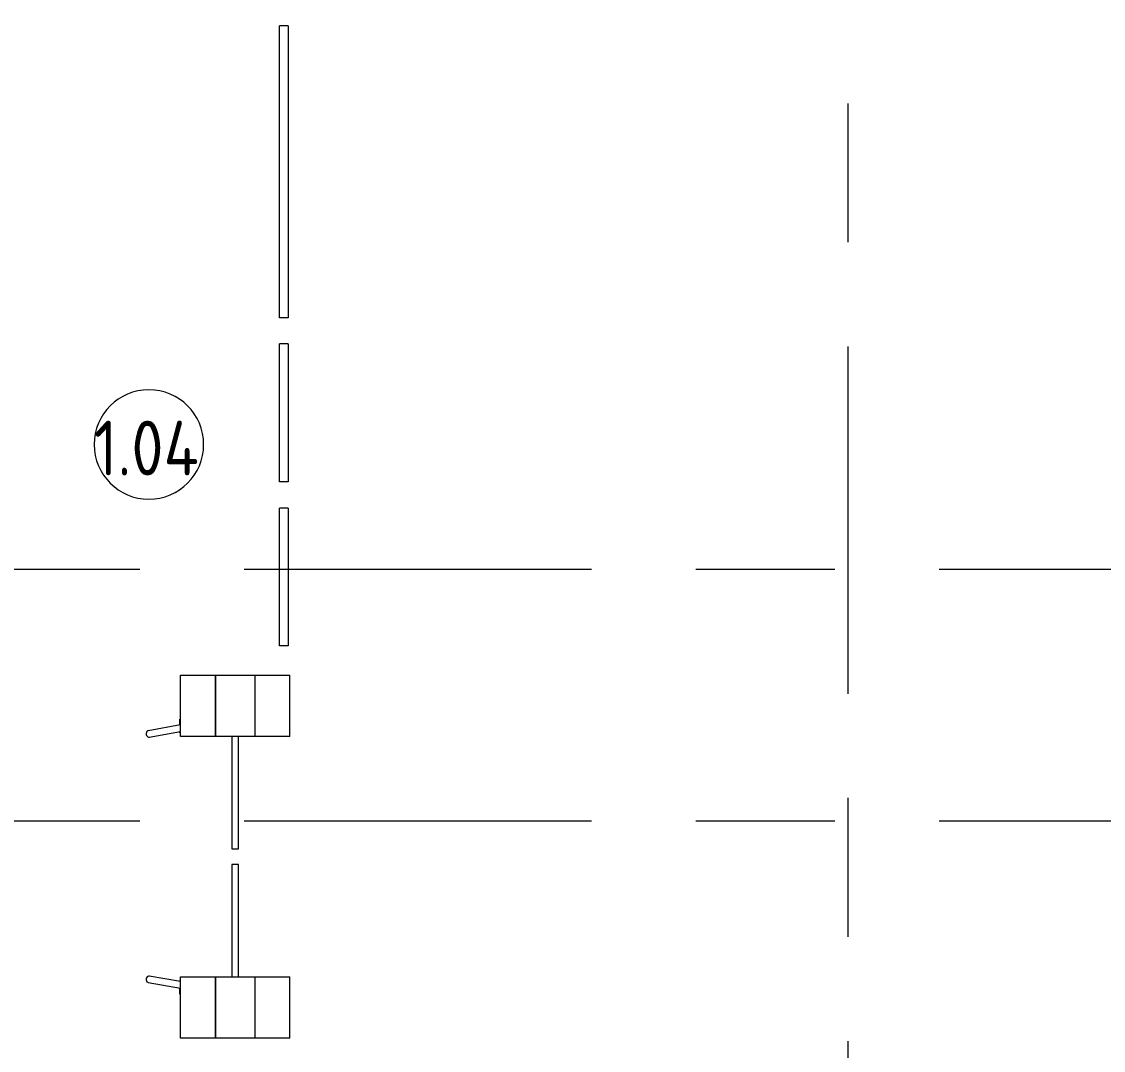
# Model space of a CAD drawing. Header units: millimetres. Extents: x -4185 to 186529, y -8553 to 29097.
# Drawn here: x 8735 to 13676, y 15950 to 20652 of the extents above; entities that cross this region are included whole.
import ezdxf

# ---------------------------------------------------------------- set-up
doc = ezdxf.new("R2010")
doc.units = ezdxf.units.MM
doc.linetypes.add('Осевая', pattern=[3175, 635, -476.25, 1587.5, -476.25])
for name, color, linetype, lineweight in [('A-AREA-IDEN', 7, 'Continuous', 9), ('I-WALL', 7, 'Continuous', 9), ('M-EQPM', 7, 'Continuous', 9), ('Оси-2', 7, 'Осевая', 9)]:
    doc.layers.add(name, color=color, linetype=linetype, lineweight=lineweight)
doc.styles.add('GOST Common_1', font='GOST_Common.ttf', dxfattribs={"width": 0.9, "height": 250})

# ---------------------------------------------------------------- blocks, each defined once
blk = doc.blocks.new('Gotschlich_Турникет-трипод_Тумбовый_Modul_Cross _R18 - Modul Cross 2-Arm-31992132-План размещения напольных электротехнических лючков и розеток 1 этажа в осях 1-12')
at = {"layer": 'M-EQPM'}
for p, q in [((-140, 90), (-140, 250)), ((140, 250), (-140, 250)), ((140, 250), (140, 90)), ((-140, -90), (-140, 90)), ((-140, 90), (140, 90)), ((-140, 90), (140, 90)), ((140, 90), (140, -90)), ((653.7, 15), (140, 15)), ((140, -15), (653.7, -15)), ((140, -90), (-140, -90)), ((-140, -250), (-140, -90)), ((-140, -90), (140, -90)), ((140, -90), (140, -250)), ((140, -250), (-140, -250)), ((60.8, -250), (60.8, -252)), ((63.6, -252), (60.8, -252)), ((65.8, -252), (63.6, -252)), ((65.8, -252), (63.6, -252)), ((63.9, -250), (63.9, -252)), ((65.6, -252), (63.9, -252)), ((64.9, -250), (64.9, -252)), ((64.9, -252), (65.6, -252)), ((65.7, -252), (65.6, -252)), ((65.8, -250), (65.8, -252)), ((78.2, -252), (65.8, -252)), ((78.2, -252), (78.2, -250)), ((80.3, -252), (78.2, -252)), ((79.3, -252), (78.2, -252)), ((79.3, -250), (79.3, -252)), ((80.3, -250), (80.3, -252)), ((83.1, -252), (80.3, -252)), ((83.1, -250), (83.1, -252)), ((86.2, -252), (83.1, -252)), ((86.2, -252), (86.2, -250)), ((88.1, -252), (86.2, -252)), ((87.7, -250), (114, -397.6)), ((143.6, -392.3), (118.2, -250)), ((120.1, -252), (118.3, -252)), ((119.8, -250), (119.8, -252)), ((120.1, -250), (120.1, -252)), ((123.8, -252), (120.1, -252)), ((123.8, -250), (123.8, -252))]:
    blk.add_line(p, q, dxfattribs=at)
for centre, major_axis, ratio, start_param, end_param in [((653.7, 0), (0, 15), 0.001848, 4.712389, 6.283185), ((653.7, 0), (0, 15), 0.001848, 3.141593, 4.712389), ((128.8, -395), (14.8, 2.6), 0.738826, 3.743553, 6.361547), ((128.8, -395), (14.8, 2.6), 0.738826, 3.141593, 3.743553)]:
    blk.add_ellipse(centre, major_axis=major_axis, ratio=ratio, start_param=start_param, end_param=end_param, dxfattribs=at)
blk = doc.blocks.new('Gotschlich_Турникет-трипод_Тумбовый_Modul_Cross _R18 - Modul Cross 2-Arm-31997083-План размещения напольных электротехнических лючков и розеток 1 этажа в осях 1-12')
at = {"layer": 'M-EQPM'}
for p, q in [((114, 397.6), (87.7, 250)), ((118.2, 250), (143.6, 392.3)), ((-140, 90), (-140, 250)), ((-140, 250), (140, 250)), ((60.8, 252), (63.6, 252)), ((60.8, 252), (60.8, 250)), ((63.6, 252), (65.8, 252)), ((63.6, 252), (65.8, 252)), ((63.9, 252), (65.6, 252)), ((63.9, 252), (63.9, 250)), ((65.6, 252), (64.9, 252)), ((64.9, 252), (64.9, 250)), ((65.6, 252), (65.7, 252)), ((65.8, 252), (78.2, 252)), ((65.8, 252), (65.8, 250)), ((78.2, 252), (80.3, 252)), ((78.2, 252), (79.3, 252)), ((78.2, 250), (78.2, 252)), ((79.3, 252), (79.3, 250)), ((80.3, 252), (83.1, 252)), ((80.3, 252), (80.3, 250)), ((83.1, 252), (86.2, 252)), ((83.1, 252), (83.1, 250)), ((86.2, 252), (88.1, 252)), ((86.2, 250), (86.2, 252)), ((118.3, 252), (120.1, 252)), ((119.8, 252), (119.8, 250)), ((120.1, 252), (123.8, 252)), ((120.1, 252), (120.1, 250)), ((123.8, 252), (123.8, 250)), ((140, 250), (140, 90)), ((-140, -90), (-140, 90)), ((-140, 90), (140, 90)), ((140, 90), (-140, 90)), ((140, 90), (140, -90)), ((653.7, 15), (140, 15)), ((140, -15), (653.7, -15)), ((140, -90), (-140, -90)), ((-140, -250), (-140, -90)), ((140, -90), (-140, -90)), ((140, -90), (140, -250)), ((-140, -250), (140, -250))]:
    blk.add_line(p, q, dxfattribs=at)
for centre, major_axis, ratio, start_param, end_param in [((128.8, 395), (-14.8, 2.6), 0.738826, 5.681225, 6.283185), ((128.8, 395), (-14.8, 2.6), 0.738826, 3.063231, 5.681225), ((653.7, 0), (0, 15), 0.001848, 4.712389, 6.283185), ((653.7, 0), (0, 15), 0.001848, 3.141593, 4.712389)]:
    blk.add_ellipse(centre, major_axis=major_axis, ratio=ratio, start_param=start_param, end_param=end_param, dxfattribs=at)
blk = doc.blocks.new('Марка_Помещения - Номер-25198446-План размещения напольных электротехнических лючков и розеток 1 этажа в осях 1-12')
at = {"layer": 'A-AREA-IDEN'}
for start, end in [(360, 180), (180, 360)]:
    blk.add_arc((0, 0), 2.5, start, end, dxfattribs=at)

msp = doc.modelspace()

# ---------------------------------------------------------------- linework, layer by layer
at = {"layer": 'I-WALL'}
for p, q in [((9912.6, 19299.2), (9912.6, 20632.7)), ((9952.6, 20632.7), (9912.6, 20632.7)), ((9952.6, 20632.7), (9952.6, 19299.2)), ((9952.6, 19299.2), (9912.6, 19299.2)), ((9912.6, 18549.2), (9912.6, 19179.2)), ((9952.6, 19179.2), (9912.6, 19179.2)), ((9952.6, 19179.2), (9952.6, 18549.2)), ((9952.6, 18549.2), (9912.6, 18549.2)), ((9912.6, 17799.2), (9912.6, 18429.2)), ((9952.6, 18429.2), (9912.6, 18429.2)), ((9952.6, 18429.2), (9952.6, 17799.2)), ((9952.6, 17799.2), (9912.6, 17799.2))]:
    msp.add_line(p, q, dxfattribs=at)
at = {"layer": 'Оси-2'}
for p, q in [((12510, 593.7), (12510, 24898.1)), ((-885.2, 18150), (36057, 18150)), ((-885.2, 17000), (36057, 17000))]:
    msp.add_line(p, q, dxfattribs=at)

# ---------------------------------------------------------------- block references
at = {"layer": 'A-AREA-IDEN', "xscale": 99.99999999999993, "yscale": 99.99999999999993, "zscale": 99.99999999999993}
msp.add_blockref('Марка_Помещения - Номер-25198446-План размещения напольных электротехнических лючков и розеток 1 этажа в осях 1-12', (9316.1, 18719.7), dxfattribs=at)
at = {"layer": 'M-EQPM'}
for name, p, rotation in [('Gotschlich_Турникет-трипод_Тумбовый_Modul_Cross _R18 - Modul Cross 2-Arm-31992132-План размещения напольных электротехнических лючков и розеток 1 этажа в осях 1-12', (9710, 17525.2), 269.9999999999999), ('Gotschlich_Турникет-трипод_Тумбовый_Modul_Cross _R18 - Modul Cross 2-Arm-31997083-План размещения напольных электротехнических лючков и розеток 1 этажа в осях 1-12', (9710, 16146.2), 89.99999999999973)]:
    msp.add_blockref(name, p, dxfattribs=dict(at, rotation=rotation))

# ---------------------------------------------------------------- texts
at = {"layer": 'A-AREA-IDEN', "insert": (9065.2, 18828.3), "char_height": 250, "width": 627.721, "attachment_point": 1, "style": 'GOST Common_1'}
msp.add_mtext('1.04', dxfattribs=at)

doc.saveas('drawing.dxf')
